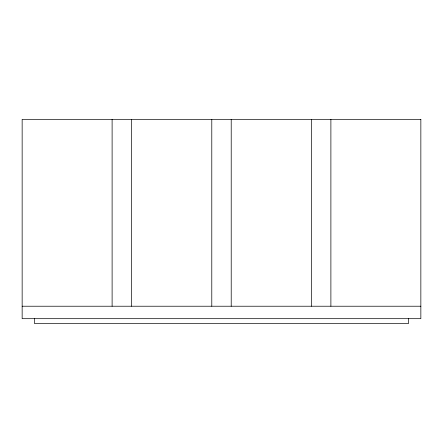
<?xml version="1.0" encoding="UTF-8"?>
<svg xmlns="http://www.w3.org/2000/svg" width="443" height="443" viewBox="0 0 443 443"><rect width="100%" height="100%" fill="white"/><g stroke="black" fill="none" stroke-linecap="round" stroke-linejoin="round"><path stroke-width="0.66" d="M22.15 306.224L420.85 306.224M408.391 318.683L408.391 323.667L34.609 323.667L34.609 318.683M330.888 119.333L330.888 306.224M311.462 119.333L311.462 306.224M231.213 119.333L231.213 306.224M211.787 119.333L211.787 306.224M131.538 119.333L131.538 306.224M112.112 119.333L112.112 306.224M420.85 119.333L22.15 119.333L22.15 318.683L420.85 318.683L420.85 119.333"/></g></svg>
